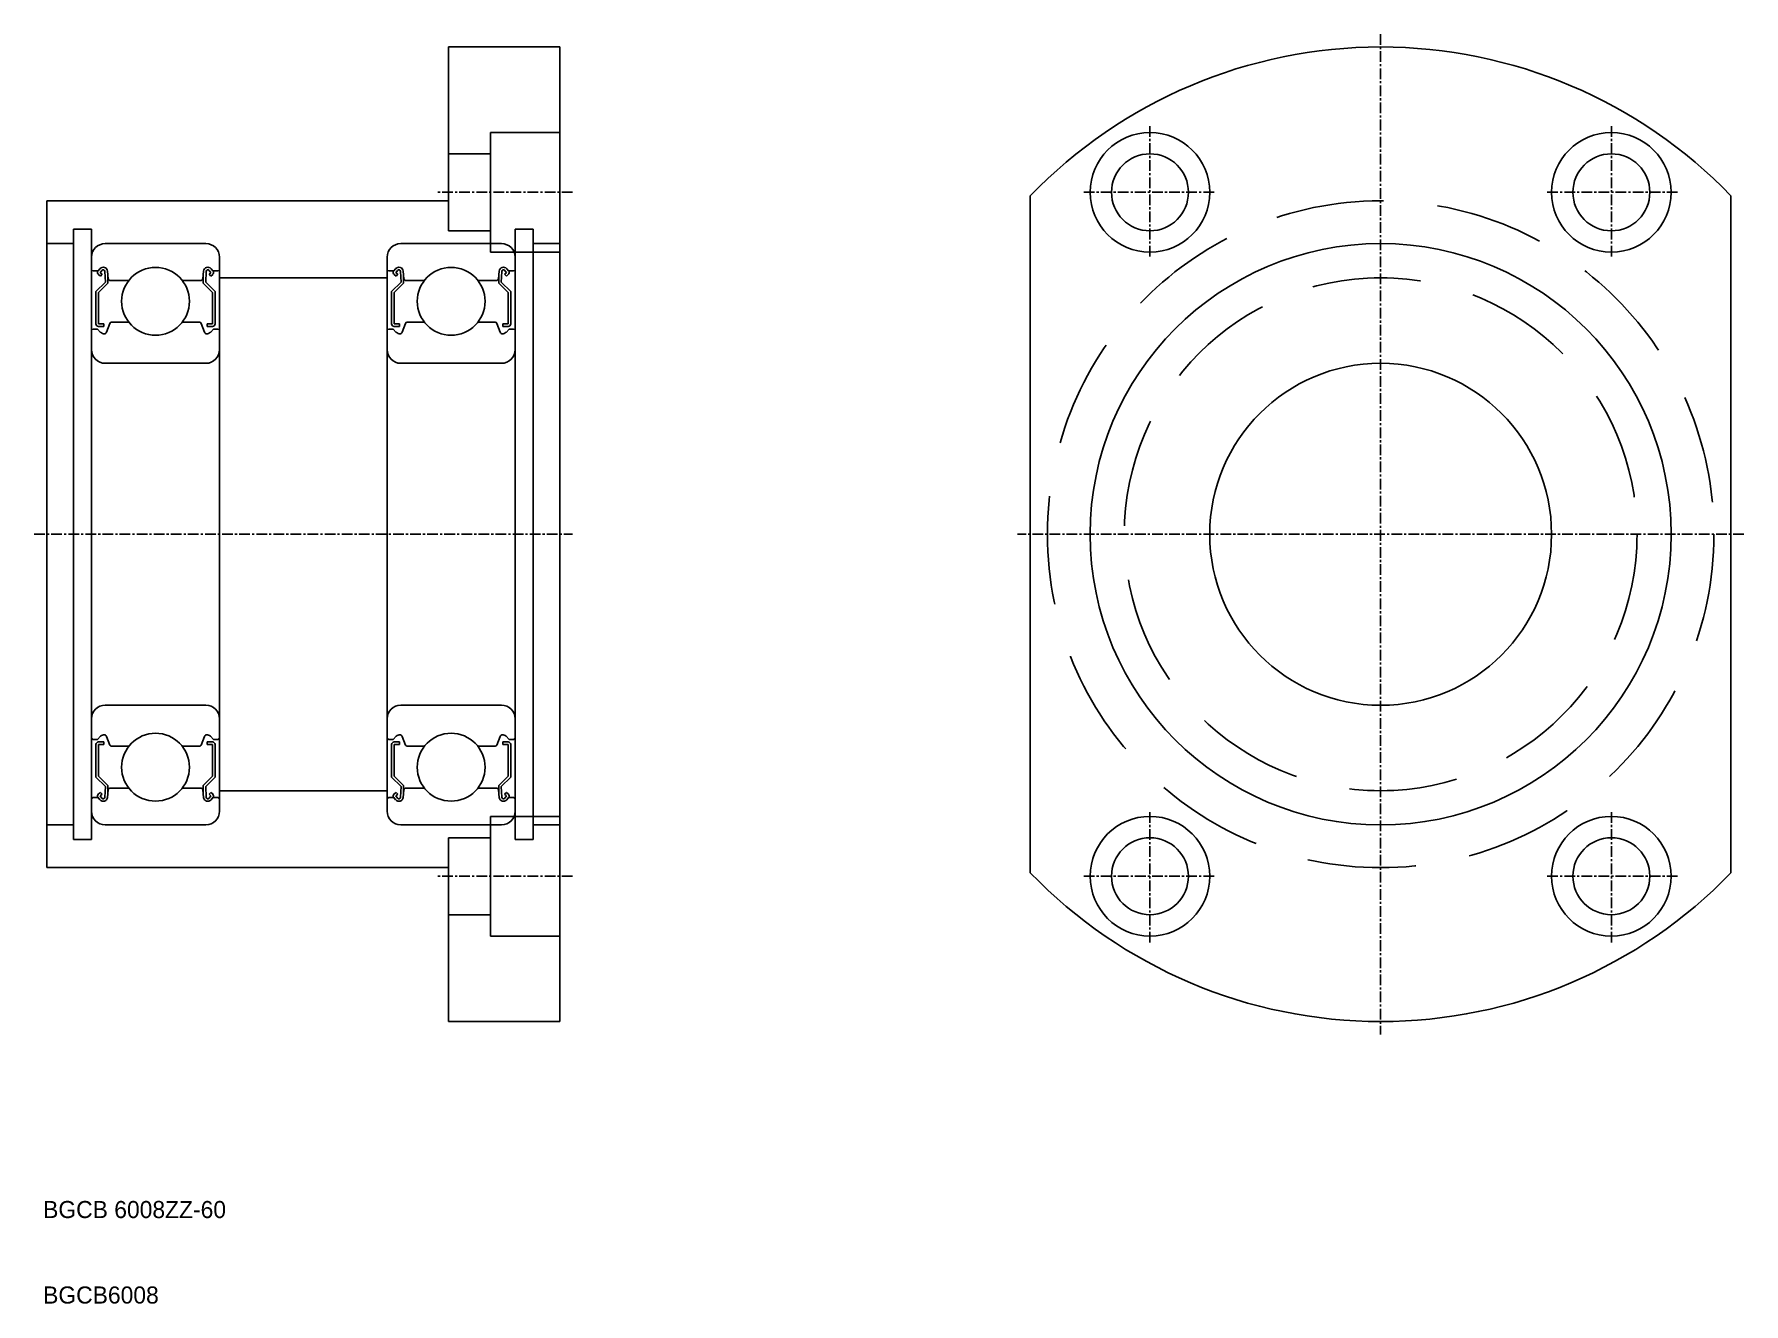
# Model space of a CAD drawing. Extents: x 137 to 337, y 28 to 177.
import ezdxf

# ---------------------------------------------------------------- set-up
doc = ezdxf.new("R2010")
doc.units = 0
doc.linetypes.add('CENTER', pattern=[2, 1.25, -0.25, 0.25, -0.25])
doc.linetypes.add('DASHED', pattern=[19.05, 12.7, -6.35])
doc.layers.get('0').update_dxf_attribs({"linetype": 'CONTINUOUS'})
doc.layers.add('CENTER', color=1, linetype='CENTER')

msp = doc.modelspace()

# ---------------------------------------------------------------- linework, layer by layer
for p, q in [((185.3, 157.42), (185.3, 175.42)), ((185.3, 175.42), (198.3, 175.42)), ((198.3, 175.42), (198.3, 118.42)), ((138.3, 157.42), (185.3, 157.42)), ((138.3, 118.42), (138.3, 157.42)), ((253.38, 158.01), (253.38, 78.82)), ((335.38, 158.01), (335.38, 78.82)), ((141.42, 118.42), (141.42, 154.12)), ((141.42, 154.12), (143.5, 154.12)), ((143.5, 154.12), (143.5, 118.42)), ((193.1, 154.12), (193.1, 118.42)), ((195.18, 154.12), (193.1, 154.12)), ((195.18, 118.42), (195.18, 154.12)), ((138.3, 152.42), (141.42, 152.42)), ((145.1, 152.42), (156.9, 152.42)), ((179.7, 152.42), (191.5, 152.42)), ((198.3, 152.42), (195.18, 152.42)), ((158.5, 86.02), (158.5, 150.82)), ((178.1, 86.02), (178.1, 150.82)), ((143.7, 149.22), (144.28, 149.22)), ((144.28, 149.22), (144.5, 149.48)), ((144.55, 148.6), (144.32, 148.79)), ((144.51, 149.02), (144.73, 149.28)), ((144.74, 148.83), (144.51, 149.02)), ((144.55, 148.6), (144.74, 148.83)), ((145.08, 149.16), (145.13, 147.92)), ((145.38, 149.2), (145.46, 148.3)), ((145.43, 148.64), (145.43, 147.8)), ((145.66, 148.12), (147.88, 148.12)), ((156.34, 148.12), (154.12, 148.12)), ((156.62, 149.2), (156.54, 148.3)), ((156.57, 148.64), (156.57, 147.8)), ((156.92, 149.16), (156.87, 147.92)), ((157.26, 148.83), (157.49, 149.02)), ((157.46, 148.6), (157.26, 148.83)), ((157.49, 149.02), (157.28, 149.28)), ((157.46, 148.6), (157.69, 148.79)), ((157.72, 149.22), (157.5, 149.48)), ((158.3, 149.22), (157.72, 149.22)), ((158.5, 148.42), (178.1, 148.42)), ((178.3, 149.22), (178.88, 149.22)), ((178.88, 149.22), (179.1, 149.48)), ((179.15, 148.6), (178.92, 148.79)), ((179.11, 149.02), (179.33, 149.28)), ((179.34, 148.83), (179.11, 149.02)), ((179.15, 148.6), (179.34, 148.83)), ((179.68, 149.16), (179.73, 147.92)), ((179.98, 149.2), (180.06, 148.3)), ((180.03, 148.64), (180.03, 147.8)), ((180.26, 148.12), (182.48, 148.12)), ((190.94, 148.12), (188.72, 148.12)), ((191.22, 149.2), (191.14, 148.3)), ((191.17, 148.64), (191.17, 147.8)), ((191.52, 149.16), (191.47, 147.92)), ((191.86, 148.83), (192.09, 149.02)), ((192.06, 148.6), (191.86, 148.83)), ((192.09, 149.02), (191.88, 149.28)), ((192.06, 148.6), (192.29, 148.79)), ((192.32, 149.22), (192.1, 149.48)), ((192.9, 149.22), (192.32, 149.22)), ((145.13, 147.92), (144.03, 146.82)), ((144.03, 146.82), (144.03, 143.02)), ((145.43, 147.8), (144.33, 146.7)), ((144.33, 146.7), (144.33, 143.02)), ((156.57, 147.8), (157.67, 146.7)), ((156.87, 147.92), (157.97, 146.82)), ((157.67, 146.7), (157.67, 143.02)), ((157.97, 146.82), (157.97, 143.02)), ((179.73, 147.92), (178.63, 146.82)), ((178.63, 146.82), (178.63, 143.02)), ((180.03, 147.8), (178.93, 146.7)), ((178.93, 146.7), (178.93, 143.02)), ((191.17, 147.8), (192.27, 146.7)), ((191.47, 147.92), (192.57, 146.82)), ((192.27, 146.7), (192.27, 143.02)), ((192.57, 146.82), (192.57, 143.02)), ((143.7, 142.42), (144.2, 142.42)), ((144.2, 142.42), (144.58, 142.04)), ((144.95, 143.02), (144.33, 143.02)), ((144.33, 142.72), (144.95, 142.72)), ((144.95, 142.72), (144.95, 143.02)), ((145.28, 142.06), (145.65, 143.08)), ((145.84, 143.22), (147.88, 143.22)), ((156.16, 143.22), (154.12, 143.22)), ((156.72, 142.06), (156.35, 143.08)), ((157.05, 143.02), (157.67, 143.02)), ((157.05, 142.72), (157.05, 143.02)), ((157.67, 142.72), (157.05, 142.72)), ((157.8, 142.42), (157.43, 142.04)), ((158.3, 142.42), (157.8, 142.42)), ((178.3, 142.42), (178.8, 142.42)), ((178.8, 142.42), (179.18, 142.04)), ((179.55, 143.02), (178.93, 143.02)), ((178.93, 142.72), (179.55, 142.72)), ((179.55, 142.72), (179.55, 143.02)), ((179.88, 142.06), (180.25, 143.08)), ((180.44, 143.22), (182.48, 143.22)), ((190.76, 143.22), (188.72, 143.22)), ((191.32, 142.06), (190.95, 143.08)), ((191.65, 142.72), (191.65, 143.02)), ((191.65, 143.02), (192.27, 143.02)), ((192.27, 142.72), (191.65, 142.72)), ((192.4, 142.42), (192.03, 142.04)), ((192.9, 142.42), (192.4, 142.42)), ((145.1, 138.42), (156.9, 138.42)), ((179.7, 138.42), (191.5, 138.42)), ((138.3, 118.42), (138.3, 79.42)), ((141.42, 118.42), (141.42, 82.72)), ((143.5, 82.72), (143.5, 118.42)), ((193.1, 82.72), (193.1, 118.42)), ((195.18, 118.42), (195.18, 82.72)), ((198.3, 61.42), (198.3, 118.42)), ((145.1, 98.42), (156.9, 98.42)), ((179.7, 98.42), (191.5, 98.42)), ((143.7, 94.42), (144.2, 94.42)), ((144.2, 94.42), (144.58, 94.79)), ((144.33, 94.12), (144.95, 94.12)), ((144.95, 94.12), (144.95, 93.82)), ((145.28, 94.77), (145.65, 93.75)), ((156.72, 94.77), (156.35, 93.75)), ((157.67, 94.12), (157.05, 94.12)), ((157.05, 94.12), (157.05, 93.82)), ((157.8, 94.42), (157.43, 94.79)), ((158.3, 94.42), (157.8, 94.42)), ((178.3, 94.42), (178.8, 94.42)), ((178.8, 94.42), (179.18, 94.79)), ((178.93, 94.12), (179.55, 94.12)), ((179.55, 94.12), (179.55, 93.82)), ((179.88, 94.77), (180.25, 93.75)), ((191.32, 94.77), (190.95, 93.75)), ((191.65, 94.12), (191.65, 93.82)), ((192.27, 94.12), (191.65, 94.12)), ((192.4, 94.42), (192.03, 94.79)), ((192.9, 94.42), (192.4, 94.42)), ((144.03, 90.01), (144.03, 93.82)), ((144.33, 90.14), (144.33, 93.82)), ((144.95, 93.82), (144.33, 93.82)), ((145.84, 93.62), (147.88, 93.62)), ((156.16, 93.62), (154.12, 93.62)), ((157.05, 93.82), (157.67, 93.82)), ((157.67, 90.14), (157.67, 93.82)), ((157.97, 90.01), (157.97, 93.82)), ((178.63, 90.01), (178.63, 93.82)), ((178.93, 90.14), (178.93, 93.82)), ((179.55, 93.82), (178.93, 93.82)), ((180.44, 93.62), (182.48, 93.62)), ((190.76, 93.62), (188.72, 93.62)), ((191.65, 93.82), (192.27, 93.82)), ((192.27, 90.14), (192.27, 93.82)), ((192.57, 90.01), (192.57, 93.82)), ((145.43, 89.04), (144.33, 90.14)), ((156.57, 89.04), (157.67, 90.14)), ((180.03, 89.04), (178.93, 90.14)), ((191.17, 89.04), (192.27, 90.14)), ((145.13, 88.91), (144.03, 90.01)), ((144.55, 88.23), (144.32, 88.04)), ((144.55, 88.23), (144.74, 88)), ((145.08, 87.67), (145.13, 88.91)), ((145.38, 87.63), (145.46, 88.53)), ((145.43, 88.19), (145.43, 89.04)), ((145.66, 88.72), (147.88, 88.72)), ((156.34, 88.72), (154.12, 88.72)), ((156.62, 87.63), (156.54, 88.53)), ((156.57, 88.19), (156.57, 89.04)), ((156.87, 88.91), (157.97, 90.01)), ((156.92, 87.67), (156.87, 88.91)), ((157.46, 88.23), (157.26, 88)), ((157.46, 88.23), (157.69, 88.04)), ((158.5, 88.42), (178.1, 88.42)), ((179.73, 88.91), (178.63, 90.01)), ((179.15, 88.23), (178.92, 88.04)), ((179.15, 88.23), (179.34, 88)), ((179.68, 87.67), (179.73, 88.91)), ((179.98, 87.63), (180.06, 88.53)), ((180.03, 88.19), (180.03, 89.04)), ((180.26, 88.72), (182.48, 88.72)), ((190.94, 88.72), (188.72, 88.72)), ((191.22, 87.63), (191.14, 88.53)), ((191.17, 88.19), (191.17, 89.04)), ((191.47, 88.91), (192.57, 90.01)), ((191.52, 87.67), (191.47, 88.91)), ((192.06, 88.23), (191.86, 88)), ((192.06, 88.23), (192.29, 88.04)), ((143.7, 87.62), (144.28, 87.62)), ((144.28, 87.62), (144.5, 87.35)), ((144.74, 88), (144.51, 87.81)), ((144.51, 87.81), (144.73, 87.55)), ((157.26, 88), (157.49, 87.81)), ((157.49, 87.81), (157.28, 87.55)), ((157.72, 87.62), (157.5, 87.35)), ((158.3, 87.62), (157.72, 87.62)), ((178.3, 87.62), (178.88, 87.62)), ((178.88, 87.62), (179.1, 87.35)), ((179.34, 88), (179.11, 87.81)), ((179.11, 87.81), (179.33, 87.55)), ((191.86, 88), (192.09, 87.81)), ((192.09, 87.81), (191.88, 87.55)), ((192.32, 87.62), (192.1, 87.35)), ((192.9, 87.62), (192.32, 87.62)), ((138.3, 84.42), (141.42, 84.42)), ((145.1, 84.42), (156.9, 84.42)), ((179.7, 84.42), (191.5, 84.42)), ((198.3, 84.42), (195.18, 84.42)), ((141.42, 82.72), (143.5, 82.72)), ((195.18, 82.72), (193.1, 82.72)), ((138.3, 79.42), (185.3, 79.42)), ((185.3, 79.42), (185.3, 61.42)), ((185.3, 61.42), (198.3, 61.42))]:
    msp.add_line(p, q)
at = {"color": 3, "linetype": 'DASHED'}
for p, q in [((190.2, 165.42), (190.2, 158.42)), ((198.3, 165.42), (190.2, 165.42)), ((190.2, 162.92), (185.3, 162.92)), ((190.2, 151.42), (190.2, 158.42)), ((185.3, 157.42), (185.3, 153.92)), ((190.2, 153.92), (185.3, 153.92)), ((198.3, 151.42), (190.2, 151.42)), ((190.2, 85.42), (190.2, 78.42)), ((198.3, 85.42), (190.2, 85.42)), ((190.2, 82.92), (185.3, 82.92)), ((185.3, 82.92), (185.3, 79.42)), ((190.2, 71.42), (190.2, 78.42)), ((190.2, 73.92), (185.3, 73.92)), ((198.3, 71.42), (190.2, 71.42))]:
    msp.add_line(p, q, dxfattribs=at)
for centre, radius in [((267.38, 158.42), 7), ((321.38, 158.42), 7), ((267.38, 158.42), 4.5), ((321.38, 158.42), 4.5), ((294.38, 118.42), 34), ((151, 145.67), 3.97), ((185.6, 145.67), 3.97), ((294.38, 118.42), 20), ((151, 91.17), 3.97), ((185.6, 91.17), 3.97), ((267.38, 78.42), 7), ((321.38, 78.42), 7), ((267.38, 78.42), 4.5), ((321.38, 78.42), 4.5)]:
    msp.add_circle(centre, radius)
for radius in [39, 30]:
    msp.add_circle((294.38, 118.42), radius, dxfattribs=at)
for centre, radius, start, end in [((294.38, 118.42), 57, 44.0034, 135.9966), ((145.1, 150.82), 1.6, 90, 180), ((156.9, 150.82), 1.6, 0, 90), ((179.7, 150.82), 1.6, 90, 180), ((191.5, 150.82), 1.6, 0, 90), ((143.7, 149.42), 0.2, 180, 270), ((144.51, 149.02), 0.3, 139.9098, 229.9963), ((144.89, 149.16), 0.5, 4.9871, 139.9098), ((144.88, 149.15), 0.2, 2.3754, 139.9922), ((145.66, 148.32), 0.2, 184.987, 270), ((156.34, 148.32), 0.2, 270, 355.0129), ((157.12, 149.16), 0.5, 40.0902, 175.0129), ((157.12, 149.15), 0.2, 40.0078, 177.6246), ((157.49, 149.02), 0.3, 310.0037, 40.0902), ((158.3, 149.42), 0.2, 270, 0), ((178.3, 149.42), 0.2, 180, 270), ((179.11, 149.02), 0.3, 139.9098, 229.9963), ((179.49, 149.16), 0.5, 4.9871, 139.9098), ((179.48, 149.15), 0.2, 2.3754, 139.9922), ((180.26, 148.32), 0.2, 184.987, 270), ((190.94, 148.32), 0.2, 270, 355.0129), ((191.72, 149.16), 0.5, 40.0902, 175.0129), ((191.72, 149.15), 0.2, 40.0078, 177.6246), ((192.09, 149.02), 0.3, 310.0037, 40.0902), ((192.9, 149.42), 0.2, 270, 0), ((143.7, 142.22), 0.2, 90, 180), ((144.33, 143.02), 0.3, 180, 270), ((145, 142.17), 0.3, 265.5374, 340.0299), ((145.84, 143.02), 0.2, 90, 160.0299), ((156.16, 143.02), 0.2, 19.9701, 90), ((157, 142.17), 0.3, 199.9701, 274.4626), ((157.67, 143.02), 0.3, 270, 0), ((158.3, 142.22), 0.2, 0, 90), ((178.3, 142.22), 0.2, 90, 180), ((178.93, 143.02), 0.3, 180, 270), ((179.6, 142.17), 0.3, 265.5374, 340.0299), ((180.44, 143.02), 0.2, 90, 160.0299), ((190.76, 143.02), 0.2, 19.9701, 90), ((191.6, 142.17), 0.3, 199.9701, 274.4626), ((192.27, 143.02), 0.3, 270, 0), ((192.9, 142.22), 0.2, 0, 90), ((145, 142.47), 0.6, 225, 272.8048), ((157, 142.47), 0.6, 267.1952, 315), ((179.6, 142.47), 0.6, 225, 272.8048), ((191.6, 142.47), 0.6, 267.1952, 315), ((145.1, 140.02), 1.6, 180, 270), ((156.9, 140.02), 1.6, 270, 0), ((179.7, 140.02), 1.6, 180, 270), ((191.5, 140.02), 1.6, 270, 0), ((145.1, 96.82), 1.6, 90, 180), ((156.9, 96.82), 1.6, 0, 90), ((179.7, 96.82), 1.6, 90, 180), ((191.5, 96.82), 1.6, 0, 90), ((143.7, 94.62), 0.2, 180, 270), ((144.33, 93.82), 0.3, 90, 180), ((145, 94.37), 0.6, 87.1952, 135), ((145, 94.67), 0.3, 19.9701, 94.4626), ((157, 94.67), 0.3, 85.5374, 160.0299), ((157, 94.37), 0.6, 45, 92.8048), ((157.67, 93.82), 0.3, 0, 90), ((158.3, 94.62), 0.2, 270, 0), ((178.3, 94.62), 0.2, 180, 270), ((178.93, 93.82), 0.3, 90, 180), ((179.6, 94.37), 0.6, 87.1952, 135), ((179.6, 94.67), 0.3, 19.9701, 94.4626), ((191.6, 94.67), 0.3, 85.5374, 160.0299), ((191.6, 94.37), 0.6, 45, 92.8048), ((192.27, 93.82), 0.3, 0, 90), ((192.9, 94.62), 0.2, 270, 0), ((145.84, 93.82), 0.2, 199.9701, 270), ((156.16, 93.82), 0.2, 270, 340.0299), ((180.44, 93.82), 0.2, 199.9701, 270), ((190.76, 93.82), 0.2, 270, 340.0299), ((144.51, 87.81), 0.3, 130.0037, 220.0902), ((145.66, 88.52), 0.2, 90, 175.0129), ((156.34, 88.52), 0.2, 4.9871, 90), ((157.49, 87.81), 0.3, 319.9098, 49.9963), ((179.11, 87.81), 0.3, 130.0037, 220.0902), ((180.26, 88.52), 0.2, 90, 175.0129), ((190.94, 88.52), 0.2, 4.9871, 90), ((192.09, 87.81), 0.3, 319.9098, 49.9963), ((143.7, 87.42), 0.2, 90, 180), ((144.89, 87.68), 0.5, 220.0902, 355.0129), ((144.88, 87.68), 0.2, 220.0078, 357.6246), ((157.12, 87.68), 0.5, 184.987, 319.9098), ((157.12, 87.68), 0.2, 182.3754, 319.9922), ((158.3, 87.42), 0.2, 0, 90), ((178.3, 87.42), 0.2, 90, 180), ((179.49, 87.68), 0.5, 220.0902, 355.0129), ((179.48, 87.68), 0.2, 220.0078, 357.6246), ((191.72, 87.68), 0.5, 184.987, 319.9098), ((191.72, 87.68), 0.2, 182.3754, 319.9922), ((192.9, 87.42), 0.2, 0, 90), ((145.1, 86.02), 1.6, 180, 270), ((156.9, 86.02), 1.6, 270, 0), ((179.7, 86.02), 1.6, 180, 270), ((191.5, 86.02), 1.6, 270, 0), ((294.38, 118.42), 57, 224.0034, 315.9966)]:
    msp.add_arc(centre, radius, start, end)
at = {"layer": 'CENTER', "color": 1, "linetype": 'CENTER'}
for p, q in [((294.38, 176.92), (294.38, 59.92)), ((267.38, 166.17), (267.38, 150.67)), ((321.38, 166.17), (321.38, 150.67)), ((199.8, 158.42), (183.8, 158.42)), ((259.63, 158.42), (275.13, 158.42)), ((329.13, 158.42), (313.63, 158.42)), ((136.8, 118.42), (199.8, 118.42)), ((336.88, 118.42), (251.88, 118.42)), ((267.38, 70.67), (267.38, 86.17)), ((321.38, 70.67), (321.38, 86.17)), ((199.8, 78.42), (183.8, 78.42)), ((259.63, 78.42), (275.13, 78.42)), ((329.13, 78.42), (313.63, 78.42))]:
    msp.add_line(p, q, dxfattribs=at)

# ---------------------------------------------------------------- texts
for s, p in [('BGCB 6008ZZ-60', (137.85, 38.43)), ('BGCB6008', (137.85, 28.43))]:
    msp.add_text(s, height=2).set_placement(p)

doc.saveas('drawing.dxf')
